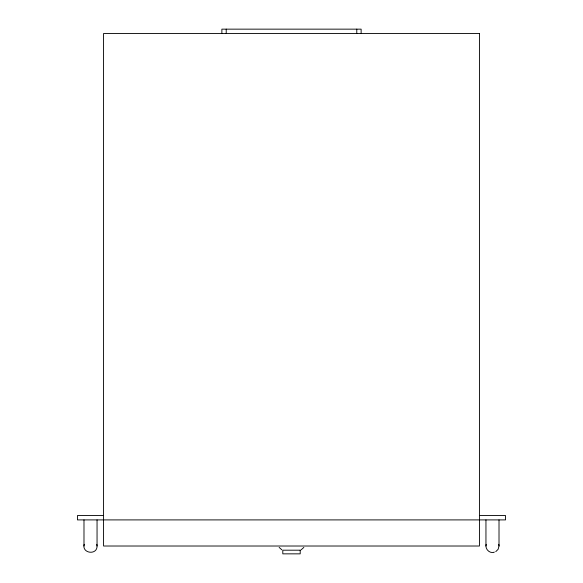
<?xml version="1.0" encoding="UTF-8"?>
<svg xmlns="http://www.w3.org/2000/svg" width="583" height="583" viewBox="0 0 583 583"><rect width="100%" height="100%" fill="white"/><g stroke="black" fill="none" stroke-linecap="round" stroke-linejoin="round"><path stroke-width="0.87" d="M97.048 519.905L97.048 546.016C97.266 555.548 81.525 553.478 84.207 544.325M494.173 552.014L494.173 552.32C489.552 553.712 484.786 548.953 486.178 544.325M499.012 519.905L499.012 546.016L498.137 549.281L495.747 551.671M303.86 547.408L301.171 549.798M103.57 515.554L77.459 515.554L77.459 519.905L505.541 519.905L505.541 515.554L479.43 515.554M281.829 549.798L279.14 547.408M498.793 544.325L499.012 546.016M96.822 544.325L97.048 546.016M485.952 519.905L485.952 546.016M361.132 33.501L361.132 29.15L221.868 29.15L221.868 33.501M356.781 29.15L356.781 33.501M226.219 29.15L226.219 33.501M83.988 519.905L83.988 546.016M479.43 33.501L103.57 33.501L103.57 546.016L479.43 546.016L479.43 33.501M300.201 550.192L282.799 550.192L282.799 553.85L300.201 553.85L300.201 550.192"/></g></svg>
